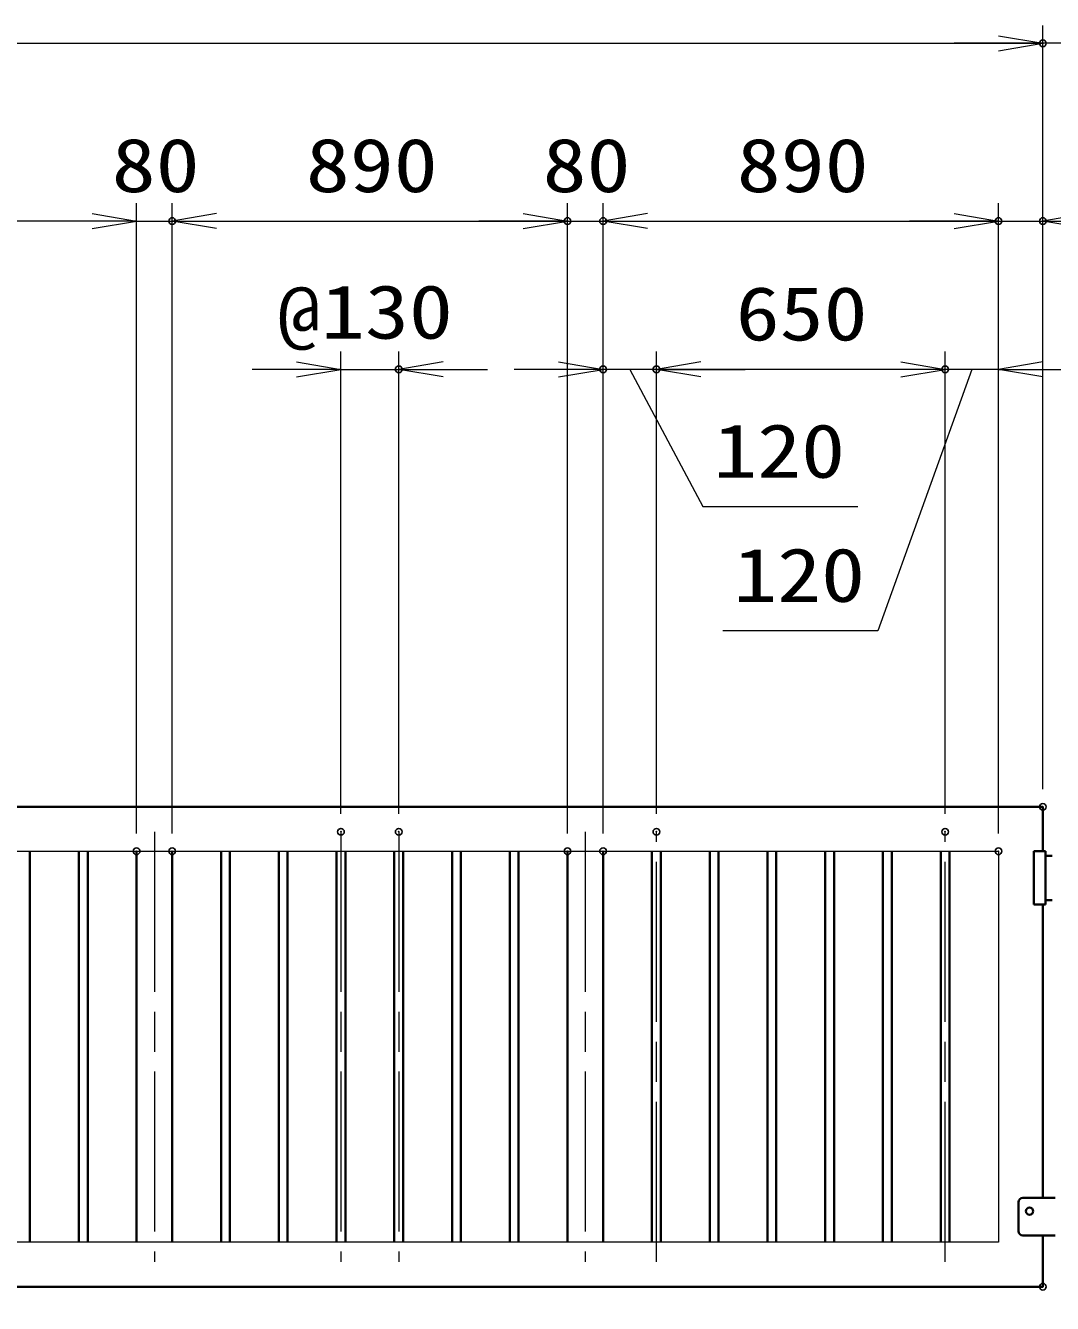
# Model space of a CAD drawing. Units: millimetres at full size. Extents: x -11880 to 11880, y -8400 to 8400.
# Drawn here: x 1448 to 3760, y -484 to 2392 of the extents above; entities that cross this region are included whole.
import ezdxf
from ezdxf.enums import TextEntityAlignment as Align

# ---------------------------------------------------------------- set-up
doc = ezdxf.new("R2010")
doc.units = ezdxf.units.MM
doc.header["$LTSCALE"] = 30
doc.header["$PDMODE"] = 32
doc.header["$PDSIZE"] = 15
doc.linetypes.add('USER1', pattern=[18, 12, -1.5, 3, -1.5])
for name, color, linetype, lineweight in [('0-1_外形線', 7, 'Continuous', 35), ('0-2_軸線', 200, 'USER1', 15), ('0-3_細線', 2, 'Continuous', 35), ('0-4_寸法線', 4, 'Continuous', 18), ('0-5_0', 7, 'Continuous', 18)]:
    doc.layers.add(name, color=color, linetype=linetype, lineweight=lineweight)
doc.layers.add('0-6_Defpoints', color=7, linetype='Continuous')
doc.styles.add('ＭＳ ゴシック', font='')
doc.styles.get('ＭＳ ゴシック').set_extended_font_data('MS Gothic')

# ---------------------------------------------------------------- blocks, each defined once
blk = doc.blocks.new('_Open')
at = {"layer": '0-5_0', "color": 4}
blk.add_line((-30, 5), (0, 0), dxfattribs=at)
blk.add_lwpolyline([(-30, -5), (0, 0), (-30, 0)], dxfattribs=at)
blk = doc.blocks.new('S42')
at = {"layer": '0-4_寸法線'}
for points in [[(22714997.4, 87778639), (22676122.2, 87778639), (22658895.3, 87815424.2), (22657623, 87818141.1)], [(22659348.1, 87815636.3), (22657623, 87818141.1), (22658442.5, 87815212.2)]]:
    blk.add_lwpolyline(points, dxfattribs=at)
at = {"layer": '0-4_寸法線', "color": 254, "style": 'ＭＳ ゴシック', "width": 0.75}
blk.add_text('打掛金具（道路側）', height=3637, dxfattribs=at).set_placement((22680322.2, 87786490.8), align=Align.BOTTOM_LEFT)
at = {"layer": '0-4_寸法線', "color": 254, "style": 'ＭＳ ゴシック'}
blk.add_text('SUS304（＃400）', height=3637, dxfattribs=at).set_placement((22679890.2, 87780039.6), align=Align.BOTTOM_LEFT)

msp = doc.modelspace()

# ---------------------------------------------------------------- linework, layer by layer
at = {"layer": '0-1_外形線'}
for p, q in [((3738.04, 633.51), (3738.04, 533.51)), ((1458.04, 533.51), (1458.04, -346.49)), ((1568.04, -346.49), (1568.04, 533.51)), ((1588.04, 533.51), (1588.04, -346.49)), ((1698.04, 533.51), (1698.04, -346.49)), ((1778.04, 533.51), (1778.04, -346.49)), ((1888.04, -346.49), (1888.04, 533.51)), ((1908.04, 533.51), (1908.04, -346.49)), ((2018.04, -346.49), (2018.04, 533.51)), ((2038.04, 533.51), (2038.04, -346.49)), ((2148.04, -346.49), (2148.04, 533.51)), ((2168.04, 533.51), (2168.04, -346.49)), ((2278.04, -346.49), (2278.04, 533.51)), ((2298.04, 533.51), (2298.04, -346.49)), ((2408.04, -346.49), (2408.04, 533.51)), ((2428.04, 533.51), (2428.04, -346.49)), ((2538.04, -346.49), (2538.04, 533.51)), ((2558.04, 533.51), (2558.04, -346.49)), ((2668.04, 533.51), (2668.04, -346.49)), ((2748.04, 533.51), (2748.04, -346.49)), ((2858.04, -346.49), (2858.04, 533.51)), ((2878.04, 533.51), (2878.04, -346.49)), ((2988.04, -346.49), (2988.04, 533.51)), ((3008.04, 533.51), (3008.04, -346.49)), ((3118.04, -346.49), (3118.04, 533.51)), ((3138.04, 533.51), (3138.04, -346.49)), ((3248.04, -346.49), (3248.04, 533.51)), ((3268.04, 533.51), (3268.04, -346.49)), ((3378.04, -346.49), (3378.04, 533.51)), ((3398.04, 533.51), (3398.04, -346.49)), ((3508.04, -346.49), (3508.04, 533.51)), ((3528.04, 533.51), (3528.04, -346.49)), ((3718.04, 533.51), (3744.04, 533.51)), ((3718.04, 413.51), (3718.04, 533.51)), ((3744.04, 533.51), (3744.04, 413.51)), ((3759.34, 523.51), (3744.04, 523.51)), ((3744.04, 413.51), (3718.04, 413.51)), ((3738.04, 413.51), (3738.04, -246.49)), ((3744.04, 423.51), (3759.34, 423.51)), ((3683.04, -256.49), (3683.04, -321.49)), ((3765.54, -246.49), (3693.04, -246.49)), ((3693.04, -331.49), (3765.54, -331.49)), ((3738.04, -331.49), (3738.04, -446.49)), ((-261.96, -446.49), (3738.04, -446.49))]:
    msp.add_line(p, q, dxfattribs=at)
msp.add_lwpolyline([(3738.04, 633.51), (-261.96, 633.51), (-261.96, 66.01)], dxfattribs=at)
for centre, start, end in [((3693.04, -256.49), 90, 180), ((3693.04, -321.49), 180, 270)]:
    msp.add_arc(centre, 10, start, end, dxfattribs=at)
at = {"layer": '0-2_軸線'}
for p, q in [((1738.04, 577.51), (1738.04, -390.49)), ((2158.04, 577.51), (2158.04, -390.49)), ((2288.04, 577.51), (2288.04, -390.49)), ((2708.04, 577.51), (2708.04, -390.49)), ((2868.04, -390.49), (2868.04, 577.51)), ((3518.04, -390.49), (3518.04, 577.51))]:
    msp.add_line(p, q, dxfattribs=at)
at = {"layer": '0-3_細線'}
msp.add_circle((3708.04, -276.49), 8, dxfattribs=at)
at = {"layer": '0-4_寸法線'}
for p, q in [((3738.04, 673.51), (3738.04, 2392.07)), ((3738.04, 673.51), (3738.04, 2392.07)), ((-261.96, 2352.07), (3738.04, 2352.07)), ((3638.04, 2352.07), (3538.04, 2352.07)), ((3868.04, 2352.07), (3738.04, 2352.07)), ((1698.04, 573.51), (1698.04, 1992.07)), ((1698.04, 573.51), (1698.04, 1992.07)), ((1778.04, 573.51), (1778.04, 1992.07)), ((1778.04, 573.51), (1778.04, 1992.07)), ((2668.04, 573.51), (2668.04, 1992.07)), ((2668.04, 573.51), (2668.04, 1992.07)), ((2748.04, 573.51), (2748.04, 1992.07)), ((2748.04, 573.51), (2748.04, 1992.07)), ((3638.04, 573.51), (3638.04, 1992.07)), ((3638.04, 573.51), (3638.04, 1992.07)), ((3738.04, 673.51), (3738.04, 1992.07)), ((1698.04, 1952.07), (808.04, 1952.07)), ((1598.04, 1952.07), (1498.04, 1952.07)), ((1698.04, 1952.07), (1778.04, 1952.07)), ((1778.04, 1952.07), (2668.04, 1952.07)), ((1878.04, 1952.07), (1978.04, 1952.07)), ((2568.04, 1952.07), (2468.04, 1952.07)), ((2668.04, 1952.07), (2748.04, 1952.07)), ((2748.04, 1952.07), (3638.04, 1952.07)), ((2848.04, 1952.07), (2948.04, 1952.07)), ((3538.04, 1952.07), (3438.04, 1952.07)), ((3638.04, 1952.07), (3738.04, 1952.07)), ((2158.04, 617.51), (2158.04, 1658.26)), ((2288.04, 617.51), (2288.04, 1658.26)), ((2748.04, 573.51), (2748.04, 1658.26)), ((2868.04, 617.51), (2868.04, 1658.26)), ((2868.04, 617.51), (2868.04, 1658.26)), ((3518.04, 617.51), (3518.04, 1658.26)), ((3518.04, 617.51), (3518.04, 1658.26)), ((3638.04, 573.51), (3638.04, 1658.26)), ((2058.04, 1618.26), (1958.04, 1618.26)), ((2158.04, 1618.26), (2288.04, 1618.26)), ((2388.04, 1618.26), (2488.04, 1618.26)), ((2648.04, 1618.26), (2548.04, 1618.26)), ((2868.04, 1618.26), (2748.04, 1618.26)), ((3518.04, 1618.26), (2868.04, 1618.26)), ((2968.04, 1618.26), (3068.04, 1618.26)), ((3418.04, 1618.26), (3318.04, 1618.26)), ((3638.04, 1618.26), (3518.04, 1618.26)), ((3738.04, 1618.26), (3838.04, 1618.26))]:
    msp.add_line(p, q, dxfattribs=at)
for points in [[(2808.04, 1618.26), (2972.83, 1309.25), (3321.63, 1309.25)], [(3578.04, 1618.26), (3366.56, 1029.87), (3017.76, 1029.87)]]:
    msp.add_lwpolyline(points, dxfattribs=at)
at = {"layer": '0-5_0'}
msp.add_line((-161.96, 533.51), (3638.04, 533.51), dxfattribs=at)
msp.add_lwpolyline([(3638.04, 533.51), (3638.04, -346.49), (-161.96, -346.49), (-161.96, -125.99)], dxfattribs=at)
at = {"layer": '0-6_Defpoints'}
for p in [(3738.04, 2352.07), (1778.04, 1952.07), (2668.04, 1952.07), (2748.04, 1952.07), (3638.04, 1952.07), (3738.04, 1952.07), (2288.04, 1618.26), (2748.04, 1618.26), (2868.04, 1618.26), (3518.04, 1618.26), (3738.04, 633.51), (3738.04, 633.51), (2158.04, 577.51), (2288.04, 577.51), (2868.04, 577.51), (3518.04, 577.51), (1698.04, 533.51), (1778.04, 533.51), (2668.04, 533.51), (2748.04, 533.51), (3638.04, 533.51), (3738.04, -446.49)]:
    msp.add_point(p, dxfattribs=at)

# ---------------------------------------------------------------- block references
at = {"layer": '0-4_寸法線'}
for name, p, xscale, yscale in [('_Open', (3738.04, 2352.07), 3.333333, 3.333333), ('_Open', (3738.04, 2352.07), 3.333333, 3.333333), ('_Open', (1698.04, 1952.07), 3.333333, 3.333333), ('_Open', (1698.04, 1952.07), 3.333333, 3.333333), ('_Open', (2668.04, 1952.07), 3.333333, 3.333333), ('_Open', (2668.04, 1952.07), 3.333333, 3.333333), ('_Open', (3638.04, 1952.07), 3.333333, 3.333333), ('_Open', (3638.04, 1952.07), 3.333333, 3.333333), ('_Open', (2158.04, 1618.26), 3.333333, 3.333333), ('_Open', (2748.04, 1618.26), 3.333333, 3.333333), ('_Open', (3518.04, 1618.26), 3.333333, 3.333333), ('_Open', (3518.04, 1618.26), 3.333333, 3.333333), ('S42', (-755462.94, -2927222.87), 0.03333333, 0.03333333)]:
    msp.add_blockref(name, p, dxfattribs=dict(at, xscale=xscale, yscale=yscale))
at = {"layer": '0-4_寸法線', "xscale": 3.333333, "yscale": 3.333333, "rotation": 180}
for p in [(1778.04, 1952.07), (1778.04, 1952.07), (2748.04, 1952.07), (2748.04, 1952.07), (3738.04, 1952.07), (2288.04, 1618.26), (2868.04, 1618.26), (2868.04, 1618.26), (3638.04, 1618.26)]:
    msp.add_blockref('_Open', p, dxfattribs=at)

# ---------------------------------------------------------------- texts
at = {"layer": '0-4_寸法線', "color": 254, "style": 'ＭＳ ゴシック', "width": 1.2}
for s, p in [('80', (1642.04, 1980.75)), ('890', (2079.04, 1980.75)), ('80', (2612.04, 1980.75)), ('890', (3049.04, 1980.75)), ('@130', (2014.24, 1650.94)), ('650', (3046.64, 1646.94)), ('120', (2996.03, 1337.93)), ('120', (3040.96, 1058.56))]:
    msp.add_text(s, height=121.2, dxfattribs=at).set_placement(p, align=Align.BOTTOM_LEFT)

doc.saveas('drawing.dxf')
